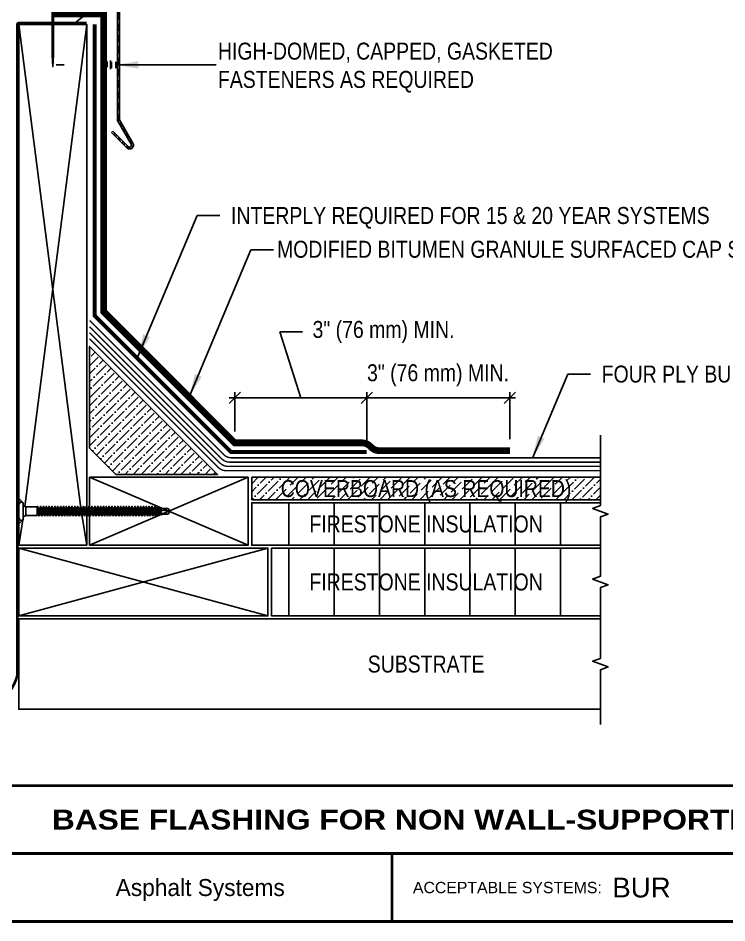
# Model space of a CAD drawing. Header units: inches. Extents: x -741.7 to -721.6, y -77.9 to -61.2.
# Drawn here: x -736.71 to -728.88, y -76.83 to -66.84 of the extents above; entities that cross this region are included whole.
import ezdxf
from ezdxf.enums import TextEntityAlignment as Align

# ---------------------------------------------------------------- set-up
doc = ezdxf.new("R2010")
doc.units = ezdxf.units.IN
doc.header["$MEASUREMENT"] = 0
doc.layers.get('0').update_dxf_attribs({"linetype": 'CONTINUOUS'})
doc.layers.get('DEFPOINTS').update_dxf_attribs({"linetype": 'CONTINUOUS'})
for name, color, linetype in [('FSBP-ACCESSORY-FIRESTONE', 7, 'CONTINUOUS'), ('FSBP-ACCESSORY-OTHER', 7, 'CONTINUOUS'), ('FSBP-ANNO-LABEL', 7, 'CONTINUOUS'), ('FSBP-COVERBOARD_CANT', 46, 'CONTINUOUS'), ('FSBP-INSULATION', 7, 'CONTINUOUS'), ('FSBP-MEMBRANE', 7, 'CONTINUOUS'), ('FSBP-SUBSTRATE-GENERIC', 9, 'CONTINUOUS'), ('FSBP-TTLB', 7, 'CONTINUOUS'), ('FSBP-TTLB-TEXT', 7, 'CONTINUOUS'), ('FSBP-WOOD', 7, 'CONTINUOUS')]:
    doc.layers.add(name, color=color, linetype=linetype)
doc.styles.add('ARIAL', font='arial.ttf')
doc.styles.add('ARIAL_BOLD', font='')
doc.styles.add('ARIAL_NAR', font='ARIALN.TTF')
doc.styles.add('BANKGOTHIC', font='bgothm.ttf')
doc.styles.get('ARIAL_BOLD').set_extended_font_data('Arial Black')
doc.dimstyles.new('FSBP-DIM', dxfattribs={"dimtxt": 0.1875, "dimasz": 0.125, "dimexe": 0.0625, "dimexo": 0.125, "dimgap": 0.125, "dimtad": 0, "dimdec": 0, "dimzin": 1, "dimdsep": 46, "dimlunit": 4, "dimtxsty": 'ARIAL_NAR', "dimblk": 'OBLIQUE', "dimcen": 0.09375, "dimdle": 0.0625, "dimclrd": 256, "dimclre": 256, "dimclrt": 256, "dimadec": 0, "dimazin": 0, "dimtfac": 1, "dimtdec": 0, "dimtmove": 1, "dimatfit": 3, "dimfxl": 0, "dimtolj": 1, "dimtzin": 0, "dimlwd": -1, "dimlwe": -1, "dimarcsym": 0})
doc.dimstyles.new('FSBP-LEADER', dxfattribs={"dimtxt": 0.1875, "dimasz": 0.25, "dimexe": 0.0625, "dimexo": 0.125, "dimgap": 0.125, "dimtad": 0, "dimtih": 1, "dimtoh": 1, "dimdec": 4, "dimzin": 0, "dimdsep": 46, "dimlunit": 4, "dimtxsty": 'ARIAL_NAR', "dimcen": 0.09375, "dimclrd": 256, "dimclre": 256, "dimclrt": 256, "dimadec": 0, "dimazin": 0, "dimtfac": 1, "dimtdec": 4, "dimtofl": 0, "dimtmove": 0, "dimatfit": 3, "dimfxl": 0, "dimtolj": 1, "dimtzin": 0, "dimlwd": -1, "dimlwe": -1, "dimarcsym": 0})
pattern_1 = [(45, (-726.5178603907489, 26.92710630815978), (0.03314563036811942, 0.1215339780164378), [0.15625, -0.03125, 0, -0.03125])]

# ---------------------------------------------------------------- blocks, each defined once
blk = doc.blocks.new('FSBP_HOT-DIPPED-NAIL')
at = {"layer": 'FSBP-ACCESSORY-OTHER'}
blk.add_lwpolyline([(0, 0.1875), (0, -0.1875), (-0.03125, -0.1875), (-0.03125000000005684, 0.1875)], close=True, dxfattribs=at)
blk.add_lwpolyline([(0, 0.015625), (1, 0.015625), (1.25, 0), (1, -0.015625), (0, -0.015625)], dxfattribs=at)
blk = doc.blocks.new('FSBP_AP_FASTENER_01')
at = {"layer": 'FSBP-ACCESSORY-FIRESTONE'}
for p, q in [((-0.125, 0.04849224421338505), (-0.09375, -0.01400775578661495)), ((0.09375, -0.01400775578661495), (0.125, 0.04849224421338505)), ((-0.09375, -0.01400775578661495), (-0.09375, -0.264007755786615)), ((-0.09375, -0.01400775578661495), (0.09375, -0.01400775578661495)), ((0.09375, -0.01400775578661495), (0.09375, -0.264007755786615)), ((-0.09375, -0.264007755786615), (-0.0703125, -0.2840970415008996)), ((-0.0703125, -0.3156643085181585), (-0.0703125, -0.3472315755354103)), ((-0.0703125, -0.3787988425526763), (-0.0703125, -0.410366109569928)), ((0.0703125, -0.2955750228038667), (0.0703125, -0.3271422898211327)), ((0.0703125, -0.3587095568383845), (0.0703125, -0.3902768238556433)), ((-0.0703125, -0.4419333765871798), (-0.0703125, -0.4735006436044458)), ((-0.0703125, -0.5050679106216975), (-0.0703125, -0.5366351776389564)), ((-0.0703125, -0.5682024446562153), (-0.0703125, -0.599769711673467)), ((0.0703125, -0.4218440908729022), (0.0703125, -0.453411357890154)), ((0.0703125, -0.4849786249074128), (0.0703125, -0.5165458919246717)), ((0.0703125, -0.5481131589419235), (0.0703125, -0.5796804259591894)), ((-0.0703125, -0.631336978690733), (-0.0703125, -0.6629042457079848)), ((-0.0703125, -0.6944715127252366), (-0.0703125, -0.7260387797425025)), ((-0.0703125, -0.7576060467597543), (-0.0703125, -0.7891733137770132)), ((0.0703125, -0.6112476929764412), (0.0703125, -0.6428149599937001)), ((0.0703125, -0.674382227010959), (0.0703125, -0.7059494940282107)), ((0.0703125, -0.7375167610454696), (0.0703125, -0.7690840280627285)), ((-0.0703125, -0.820740580794272), (-0.0703125, -0.8523078478115238)), ((-0.0703125, -0.8838751148287898), (-0.0703125, -0.9154423818460415)), ((-0.0703125, -0.9470096488632933), (-0.0703125, -0.9785769158805593)), ((0.0703125, -0.8006512950799802), (0.0703125, -0.8322185620972462)), ((0.0703125, -0.863785829114498), (0.0703125, -0.8953530961317568)), ((0.0703125, -0.9269203631490157), (0.0703125, -0.9584876301662675)), ((0.0703125, -0.9900548971835264), (0.0703125, -1.021622164200785)), ((-0.0703125, -1.010144182897811), (-0.0703125, -1.04171144991507)), ((-0.0703125, -1.073278716932329), (-0.0703125, -1.104845983949581)), ((-0.0703125, -1.136413250966847), (-0.0703125, -1.167980517984098)), ((0.0703125, -1.053189431218037), (0.0703125, -1.084756698235303)), ((0.0703125, -1.116323965252555), (0.0703125, -1.147891232269814)), ((0.0703125, -1.179458499287072), (0.0703125, -1.211025766304324)), ((-0.0703125, -1.19954778500135), (-0.0703125, -1.231115052018616)), ((-0.0703125, -1.262682319035868), (-0.0703125, -1.294249586053127)), ((-0.0703125, -1.325816853070386), (-0.0703125, -1.357384120087637)), ((-0.0703125, -1.388951387104903), (-0.0703125, -1.420518654122155)), ((0.0703125, -1.242593033321583), (0.0703125, -1.274160300338842)), ((0.0703125, -1.305727567356094), (0.0703125, -1.33729483437336)), ((0.0703125, -1.368862101390611), (0.0703125, -1.40042936840787)), ((-0.0703125, -1.452085921139407), (-0.0703125, -1.483653188156673)), ((-0.0703125, -1.515220455173925), (-0.0703125, -1.546787722191183)), ((-0.0703125, -1.578354989208442), (-0.0703125, -1.609922256225694)), ((0.0703125, -1.431996635425129), (0.0703125, -1.463563902442381)), ((0.0703125, -1.49513116945964), (0.0703125, -1.526698436476899)), ((0.0703125, -1.558265703494151), (0.0703125, -1.589832970511416)), ((-0.0703125, -1.64148952324296), (-0.0703125, -1.673056790260212)), ((-0.0703125, -1.704624057277464), (-0.0703125, -1.73619132429473)), ((-0.0703125, -1.767758591311981), (-0.0703125, -1.79932585832924)), ((0.0703125, -1.621400237528668), (0.0703125, -1.652967504545927)), ((0.0703125, -1.684534771563186), (0.0703125, -1.716102038580438)), ((0.0703125, -1.747669305597697), (0.0703125, -1.779236572614955)), ((-0.0703125, -1.830893125346499), (-0.0703125, -1.862460392363751)), ((-0.0703125, -1.894027659381017), (-0.0703125, -1.925594926398269)), ((-0.0703125, -1.95716219341552), (-0.0703125, -1.988729460432786)), ((0.0703125, -1.810803839632207), (0.0703125, -1.842371106649473)), ((0.0703125, -1.873938373666725), (0.0703125, -1.905505640683984)), ((0.0703125, -1.937072907701243), (0.0703125, -1.968640174718495)), ((-0.0703125, -2.020296727450038), (-0.0703125, -2.051863994467297)), ((-0.0703125, -2.083431261484556), (-0.0703125, -2.114998528501808)), ((-0.0703125, -2.146565795519074), (-0.0703125, -2.178133062536325)), ((0.0703125, -2.000207441735753), (0.0703125, -2.031774708753012)), ((0.0703125, -2.063341975770264), (0.0703125, -2.09490924278753)), ((0.0703125, -2.126476509804782), (0.0703125, -2.158043776822041)), ((0.0703125, -2.189611043839299), (0.0703125, -2.221178310856551)), ((-0.0703125, -2.209700329553577), (-0.0703125, -2.241267596570843)), ((-0.0703125, -2.272834863588095), (-0.0703125, -2.304402130605354)), ((-0.0703125, -2.335969397622613), (-0.0703125, -2.367536664639864)), ((0.0703125, -2.25274557787381), (0.0703125, -2.284312844891069)), ((0.0703125, -2.315880111908321), (0.0703125, -2.347447378925587)), ((0.0703125, -2.379014645942839), (0.0703125, -2.410581912960097)), ((-0.0703125, -2.39910393165713), (-0.0703125, -2.430671198674382)), ((-0.0703125, -2.462238465691634), (-0.0703125, -2.4938057327089)), ((-0.0703125, -2.525372999726152), (-0.0703125, -2.55694026674341)), ((-0.0703125, -2.588507533760669), (-0.0703125, -2.620074800777921)), ((0.0703125, -2.442149179977356), (0.0703125, -2.473716446994608)), ((0.0703125, -2.505283714011867), (0.0703125, -2.536850981029126)), ((0.0703125, -2.568418248046378), (0.0703125, -2.599985515063644)), ((-0.0703125, -2.651642067795187), (-0.0703125, -2.683209334812439)), ((-0.0703125, -2.714776601829691), (-0.0703125, -2.746343868846957)), ((-0.0703125, -2.777911135864208), (-0.0703125, -2.809478402881467)), ((0.0703125, -2.631552782080895), (0.0703125, -2.663120049098154)), ((0.0703125, -2.694687316115413), (0.0703125, -2.726254583132665)), ((0.0703125, -2.757821850149924), (0.0703125, -2.789389117167183)), ((-0.0703125, -2.841045669898726), (-0.0703125, -2.872612936915978)), ((-0.0703125, -2.904180203933244), (-0.0703125, -2.935747470950496)), ((-0.0703125, -2.967314737967747), (-0.0703125, -2.998882004985013)), ((0.0625, -3.154632755786601), (0.0625, -2.995692424207924)), ((0.0703125, -2.820956384184434), (0.0703125, -2.8525236512017)), ((0.0703125, -2.884090918218952), (0.0703125, -2.915658185236211)), ((0.0703125, -2.94722545225347), (0.0703125, -2.978792719270722)), ((-0.0625, -3.154632755786622), (-0.0625, -3.013549567065063)), ((0, -3.201507755786615), (-0.06250000000001421, -3.154632755786615)), ((0, -3.201507755786615), (0.02460623630038583, -3.00110581902215)), ((0.0625, -3.154632755786615), (0, -3.201507755786615))]:
    blk.add_line(p, q, dxfattribs=at)
blk.add_lwpolyline([(0.1875, 0.04849224421338505, 0.1250000000000271), (0.203125, 0.110992244213385), (0.140625, 0.142242244213385), (-0.140625, 0.142242244213385), (-0.203125, 0.110992244213385, 0.1250000000000271), (-0.1875, 0.04849224421338505)], format="xyb", close=True, dxfattribs=at)
for points in [[(-0.109375, -0.3054610321523867), (-0.0703125, -0.2840970415008996), (0.0703125, -0.264007755786615), (0.109375, -0.2742110321523867), (0.0703125, -0.2955750228038667), (-0.0703125, -0.3156643085181585)], [(-0.109375, -0.3685955661869045), (-0.0703125, -0.3472315755354103), (0.0703125, -0.3271422898211327), (0.109375, -0.3373455661869045), (0.0703125, -0.3587095568383845), (-0.0703125, -0.3787988425526763)], [(-0.109375, -0.431730100221408), (-0.0703125, -0.410366109569928), (0.0703125, -0.3902768238556433), (0.109375, -0.400480100221408), (0.0703125, -0.4218440908729022), (-0.0703125, -0.4419333765871798)], [(-0.109375, -0.4948646342559258), (-0.0703125, -0.4735006436044458), (0.0703125, -0.453411357890154), (0.109375, -0.4636146342559258), (0.0703125, -0.4849786249074128), (-0.0703125, -0.5050679106216975)], [(-0.109375, -0.5579991682904435), (-0.0703125, -0.5366351776389564), (0.0703125, -0.5165458919246717), (0.109375, -0.5267491682904435), (0.0703125, -0.5481131589419235), (-0.0703125, -0.5682024446562153)], [(-0.109375, -0.6211337023249612), (-0.0703125, -0.599769711673467), (0.0703125, -0.5796804259591894), (0.109375, -0.5898837023249612), (0.0703125, -0.6112476929764412), (-0.0703125, -0.631336978690733)], [(-0.109375, -0.6842682363594648), (-0.0703125, -0.6629042457079848), (0.0703125, -0.6428149599937001), (0.109375, -0.6530182363594648), (0.0703125, -0.674382227010959), (-0.0703125, -0.6944715127252366)], [(-0.109375, -0.7474027703939825), (-0.0703125, -0.7260387797425025), (0.0703125, -0.7059494940282107), (0.109375, -0.7161527703939825), (0.0703125, -0.7375167610454696), (-0.0703125, -0.7576060467597543)], [(-0.109375, -0.8105373044285002), (-0.0703125, -0.7891733137770132), (0.0703125, -0.7690840280627285), (0.109375, -0.7792873044285002), (0.0703125, -0.8006512950799802), (-0.0703125, -0.820740580794272)], [(-0.109375, -0.873671838463018), (-0.0703125, -0.8523078478115238), (0.0703125, -0.8322185620972462), (0.109375, -0.842421838463018), (0.0703125, -0.863785829114498), (-0.0703125, -0.8838751148287898)], [(-0.109375, -0.9368063724975215), (-0.0703125, -0.9154423818460415), (0.0703125, -0.8953530961317568), (0.109375, -0.9055563724975215), (0.0703125, -0.9269203631490157), (-0.0703125, -0.9470096488632933)], [(-0.109375, -0.9999409065320393), (-0.0703125, -0.9785769158805593), (0.0703125, -0.9584876301662675), (0.109375, -0.9686909065320393), (0.0703125, -0.9900548971835264), (-0.0703125, -1.010144182897811)], [(-0.109375, -1.063075440566557), (-0.0703125, -1.04171144991507), (0.0703125, -1.021622164200785), (0.109375, -1.031825440566557), (0.0703125, -1.053189431218037), (-0.0703125, -1.073278716932329)], [(-0.109375, -1.126209974601075), (-0.0703125, -1.104845983949581), (0.0703125, -1.084756698235303), (0.109375, -1.094959974601075), (0.0703125, -1.116323965252555), (-0.0703125, -1.136413250966847)], [(-0.109375, -1.189344508635578), (-0.0703125, -1.167980517984098), (0.0703125, -1.147891232269814), (0.109375, -1.158094508635578), (0.0703125, -1.179458499287072), (-0.0703125, -1.19954778500135)], [(-0.109375, -1.252479042670096), (-0.0703125, -1.231115052018616), (0.0703125, -1.211025766304324), (0.109375, -1.221229042670096), (0.0703125, -1.242593033321583), (-0.0703125, -1.262682319035868)], [(-0.109375, -1.315613576704614), (-0.0703125, -1.294249586053127), (0.0703125, -1.274160300338842), (0.109375, -1.284363576704614), (0.0703125, -1.305727567356094), (-0.0703125, -1.325816853070386)], [(-0.109375, -1.378748110739132), (-0.0703125, -1.357384120087637), (0.0703125, -1.33729483437336), (0.109375, -1.347498110739132), (0.0703125, -1.368862101390611), (-0.0703125, -1.388951387104903)], [(-0.109375, -1.441882644773635), (-0.0703125, -1.420518654122155), (0.0703125, -1.40042936840787), (0.109375, -1.410632644773635), (0.0703125, -1.431996635425129), (-0.0703125, -1.452085921139407)], [(-0.109375, -1.505017178808153), (-0.0703125, -1.483653188156673), (0.0703125, -1.463563902442381), (0.109375, -1.473767178808153), (0.0703125, -1.49513116945964), (-0.0703125, -1.515220455173925)], [(-0.109375, -1.568151712842671), (-0.0703125, -1.546787722191183), (0.0703125, -1.526698436476899), (0.109375, -1.536901712842671), (0.0703125, -1.558265703494151), (-0.0703125, -1.578354989208442)], [(-0.109375, -1.631286246877188), (-0.0703125, -1.609922256225694), (0.0703125, -1.589832970511416), (0.109375, -1.600036246877188), (0.0703125, -1.621400237528668), (-0.0703125, -1.64148952324296)], [(-0.109375, -1.694420780911692), (-0.0703125, -1.673056790260212), (0.0703125, -1.652967504545927), (0.109375, -1.663170780911692), (0.0703125, -1.684534771563186), (-0.0703125, -1.704624057277464)], [(-0.109375, -1.75755531494621), (-0.0703125, -1.73619132429473), (0.0703125, -1.716102038580438), (0.109375, -1.72630531494621), (0.0703125, -1.747669305597697), (-0.0703125, -1.767758591311981)], [(-0.109375, -1.820689848980727), (-0.0703125, -1.79932585832924), (0.0703125, -1.779236572614955), (0.109375, -1.789439848980727), (0.0703125, -1.810803839632207), (-0.0703125, -1.830893125346499)], [(-0.109375, -1.883824383015245), (-0.0703125, -1.862460392363751), (0.0703125, -1.842371106649473), (0.109375, -1.852574383015245), (0.0703125, -1.873938373666725), (-0.0703125, -1.894027659381017)], [(-0.109375, -1.946958917049749), (-0.0703125, -1.925594926398269), (0.0703125, -1.905505640683984), (0.109375, -1.915708917049749), (0.0703125, -1.937072907701243), (-0.0703125, -1.95716219341552)], [(-0.109375, -2.010093451084266), (-0.0703125, -1.988729460432786), (0.0703125, -1.968640174718495), (0.109375, -1.978843451084266), (0.0703125, -2.000207441735753), (-0.0703125, -2.020296727450038)], [(-0.109375, -2.073227985118784), (-0.0703125, -2.051863994467297), (0.0703125, -2.031774708753012), (0.109375, -2.041977985118784), (0.0703125, -2.063341975770264), (-0.0703125, -2.083431261484556)], [(-0.109375, -2.136362519153302), (-0.0703125, -2.114998528501808), (0.0703125, -2.09490924278753), (0.109375, -2.105112519153302), (0.0703125, -2.126476509804782), (-0.0703125, -2.146565795519074)], [(-0.109375, -2.199497053187805), (-0.0703125, -2.178133062536325), (0.0703125, -2.158043776822041), (0.109375, -2.168247053187805), (0.0703125, -2.189611043839299), (-0.0703125, -2.209700329553577)], [(-0.109375, -2.262631587222323), (-0.0703125, -2.241267596570843), (0.0703125, -2.221178310856551), (0.109375, -2.231381587222323), (0.0703125, -2.25274557787381), (-0.0703125, -2.272834863588095)], [(-0.109375, -2.325766121256841), (-0.0703125, -2.304402130605354), (0.0703125, -2.284312844891069), (0.109375, -2.294516121256841), (0.0703125, -2.315880111908321), (-0.0703125, -2.335969397622613)], [(-0.109375, -2.388900655291359), (-0.0703125, -2.367536664639864), (0.0703125, -2.347447378925587), (0.109375, -2.357650655291359), (0.0703125, -2.379014645942839), (-0.0703125, -2.39910393165713)], [(-0.109375, -2.452035189325862), (-0.0703125, -2.430671198674382), (0.0703125, -2.410581912960097), (0.109375, -2.420785189325862), (0.0703125, -2.442149179977356), (-0.0703125, -2.462238465691634)], [(-0.109375, -2.51516972336038), (-0.0703125, -2.4938057327089), (0.0703125, -2.473716446994608), (0.109375, -2.48391972336038), (0.0703125, -2.505283714011867), (-0.0703125, -2.525372999726152)], [(-0.109375, -2.578304257394898), (-0.0703125, -2.55694026674341), (0.0703125, -2.536850981029126), (0.109375, -2.547054257394898), (0.0703125, -2.568418248046378), (-0.0703125, -2.588507533760669)], [(-0.109375, -2.641438791429415), (-0.0703125, -2.620074800777921), (0.0703125, -2.599985515063644), (0.109375, -2.610188791429415), (0.0703125, -2.631552782080895), (-0.0703125, -2.651642067795187)], [(-0.109375, -2.704573325463919), (-0.0703125, -2.683209334812439), (0.0703125, -2.663120049098154), (0.109375, -2.673323325463919), (0.0703125, -2.694687316115413), (-0.0703125, -2.714776601829691)], [(-0.109375, -2.767707859498437), (-0.0703125, -2.746343868846957), (0.0703125, -2.726254583132665), (0.109375, -2.736457859498437), (0.0703125, -2.757821850149924), (-0.0703125, -2.777911135864208)], [(-0.109375, -2.830842393532954), (-0.0703125, -2.809478402881467), (0.0703125, -2.789389117167183), (0.109375, -2.799592393532954), (0.0703125, -2.820956384184434), (-0.0703125, -2.841045669898726)], [(-0.109375, -2.893976927567472), (-0.0703125, -2.872612936915978), (0.0703125, -2.8525236512017), (0.109375, -2.862726927567472), (0.0703125, -2.884090918218952), (-0.0703125, -2.904180203933244)], [(-0.099609375, -2.955716372316267), (-0.0703125, -2.935747470950496), (0.0703125, -2.915658185236211), (0.099609375, -2.927256550887698), (0.0703125, -2.94722545225347), (-0.0703125, -2.967314737967747)], [(-0.0849609375, -3.008866455667892), (-0.0703125, -2.998882004985013), (0.0703125, -2.978792719270722), (0.0849609375, -2.984591902096462), (0.0703125, -2.994576352779355), (-0.0703125, -3.014665638493632)]]:
    blk.add_lwpolyline(points, close=True, dxfattribs=at)
blk.add_lwpolyline([(-0.09375, -0.264007755786615), (0.09375, -0.264007755786615)], dxfattribs=at)
blk = doc.blocks.new('FSBP_AG_FASTENER')
at = {"layer": 'FSBP-ACCESSORY-FIRESTONE'}
for points in [[(-0.25, -0.09375), (-0.25, 0.09375)], [(-0.125, 0.09375), (-0.125, -0.09375)], [(-0.09375, 0.125), (-0.09375, -0.125)], [(0.004680429791221741, 0.06249999999999289), (0, 0.07107394473515427)], [(0, 0.06249999999999289), (-2.842170943040401e-14, -0.0625), (0.02558858882824211, -0.109375), (0.03125, -0.0625)], [(2.842170943040401e-14, 0.01100984546043549), (0.02558858882824211, -0.109375)], [(1.267965214895611, 2.131628207280301e-14), (1.5, 0)]]:
    blk.add_lwpolyline(points, dxfattribs=at)
blk = doc.blocks.new('_OBLIQUE')
at = {"color": 0, "linetype": 'ByBlock'}
blk.add_line((-0.5, -0.5), (0.5, 0.5), dxfattribs=at)
blk = doc.blocks.new('*D11')
at = {"layer": 'DEFPOINTS', "color": 0, "transparency": 16777216}
for p in [(-734.3128160776308, -71.0349240811031), (-734.3128160776308, -71.53288123646996), (-732.8544963173447, -71.63350623646994)]:
    blk.add_point(p, dxfattribs=at)
at = {"layer": 'FSBP-ANNO-LABEL', "transparency": 16777216}
for p, q in [((-733.5836561974877, -71.0349240811031), (-733.8149074955727, -70.30839074395408)), ((-733.8149074955727, -70.30839074395408), (-733.5649074955727, -70.30839074395408)), ((-732.7919963173447, -71.0349240811031), (-734.3753160776308, -71.0349240811031)), ((-734.3128160776308, -71.40788123646996), (-734.3128160776308, -70.9724240811031)), ((-732.8544963173447, -71.50850623646994), (-732.8544963173447, -70.9724240811031))]:
    blk.add_line(p, q, dxfattribs=at)
at = {"layer": 'FSBP-ANNO-LABEL', "transparency": 16777216, "xscale": 0.125, "yscale": 0.125, "zscale": 0.125, "rotation": 180}
blk.add_blockref('_OBLIQUE', (-734.3128160776308, -71.0349240811031), dxfattribs=at)
at = {"layer": 'FSBP-ANNO-LABEL', "transparency": 16777216, "xscale": 0.125, "yscale": 0.125, "zscale": 0.125}
blk.add_blockref('_OBLIQUE', (-732.8544963173447, -71.0349240811031), dxfattribs=at)
at = {"layer": 'FSBP-ANNO-LABEL', "transparency": 16777216, "insert": (-732.6693796988469, -70.30839074395408), "char_height": 0.1875, "attachment_point": 5, "style": 'ARIAL_NAR'}
blk.add_mtext('\\A1;3" (76 mm) MIN.', dxfattribs=at)
blk = doc.blocks.new('*D12')
at = {"layer": 'DEFPOINTS', "color": 0, "transparency": 16777216}
for p in [(-732.8544963173447, -71.03492408110309), (-732.8544963173447, -71.63350623646994), (-731.2737977242159, -71.6185062364699)]:
    blk.add_point(p, dxfattribs=at)
at = {"layer": 'FSBP-ANNO-LABEL', "transparency": 16777216}
for p, q in [((-731.2112977242159, -71.03492408110309), (-732.9169963173447, -71.03492408110309)), ((-732.8544963173447, -71.50850623646994), (-732.8544963173447, -70.97242408110309)), ((-731.2737977242159, -71.4935062364699), (-731.2737977242159, -70.97242408110309))]:
    blk.add_line(p, q, dxfattribs=at)
at = {"layer": 'FSBP-ANNO-LABEL', "transparency": 16777216, "xscale": 0.125, "yscale": 0.125, "zscale": 0.125, "rotation": 180}
blk.add_blockref('_OBLIQUE', (-732.8544963173447, -71.03492408110309), dxfattribs=at)
at = {"layer": 'FSBP-ANNO-LABEL', "transparency": 16777216, "xscale": 0.125, "yscale": 0.125, "zscale": 0.125}
blk.add_blockref('_OBLIQUE', (-731.2737977242159, -71.03492408110309), dxfattribs=at)
at = {"layer": 'FSBP-ANNO-LABEL', "transparency": 16777216, "insert": (-732.0672710360304, -70.78702721944137), "char_height": 0.1875, "attachment_point": 5, "style": 'ARIAL_NAR'}
blk.add_mtext('\\A1;3" (76 mm) MIN.', dxfattribs=at)
blk = doc.blocks.new('TTLB-ASPHALT_1')
at = {"layer": 'FSBP-TTLB', "const_width": 0.03125}
for points in [[(0, 0), (0, -1.5), (20, -1.5), (20, 0), (0, 0)], [(4.825208527206769, -0.75), (14.84028770518938, -0.75)]]:
    blk.add_lwpolyline(points, dxfattribs=at)
at = {"layer": 'FSBP-TTLB-TEXT', "const_width": 0.03125}
blk.add_lwpolyline([(9.061522829276782, -0.75), (9.061522829276782, -1.5)], dxfattribs=at)
at = {"layer": 'FSBP-TTLB-TEXT', "style": 'BANKGOTHIC'}
blk.add_text('Asphalt Systems', height=0.1875, dxfattribs=at).set_placement((6.943365678241776, -1.125), align=Align.MIDDLE_CENTER)
at = {"layer": 'FSBP-TTLB-TEXT', "style": 'ARIAL'}
blk.add_text('ACCEPTABLE SYSTEMS:', height=0.125, dxfattribs=at).set_placement((9.292812815915624, -1.125), align=Align.MIDDLE_LEFT)
at = {"layer": 'FSBP-TTLB-TEXT'}
for tag, height, style, p in [('DETAIL_DESCP_LINE_1', 0.21875, 'ARIAL_BOLD', (9.832748116198076, -0.375)), ('ISSUE_REV_DATE', 0.21875, 'ARIAL', (15.84069633627263, -0.7282559425942452)), ('DETAIL_NUMBER', 0.4375, 'ARIAL', (18.42055248367797, -0.8931630692489421))]:
    blk.add_attdef(tag, text='', height=height, dxfattribs=dict(at, style=style)).set_placement(p, align=Align.MIDDLE_CENTER)
at = {"layer": 'FSBP-TTLB-TEXT', "style": 'ARIAL'}
blk.add_attdef('ACCPT_SYSTEMS', text='', height=0.21875, dxfattribs=at).set_placement((11.49438170418193, -1.125), align=Align.MIDDLE_LEFT)

msp = doc.modelspace()

# ---------------------------------------------------------------- hatches: boundary and pattern name
at = {"layer": 'FSBP-ACCESSORY-OTHER', "ltscale": 1.75}
h = msp.add_hatch(dxfattribs=at)
h.set_pattern_fill('STEEL', color=9, scale=0.5, angle=15, style=0)
h.set_pattern_definition([(59.99999999999999, (0, 0), (-0.05412658773652741, 0.03125000000000001), []), (59.99999999999999, (-0.008088095159453773, 0.03018518207153338), (-0.05412658773652741, 0.03125000000000001), [])])
h.paths.add_polyline_path([(-737.6389137289315, -64.6970618285721), (-740.319285258994, -64.6970618285721), (-740.1987276014278, -64.66405280291403), (-740.2053296717942, -64.63994030269367), (-740.3442852589941, -64.67798673322167), (-740.3442852589941, -64.72206182857207), (-737.7288607180453, -64.72206182857207), (-737.6429429852726, -64.72206182857205), (-735.6068089592198, -66.75819585462492), (-735.6068089592197, -67.97145052291624), (-735.4554130244039, -68.23367597407696, -0.8345828675609673), (-735.4867435084785, -68.26306666832684), (-735.6585532614714, -68.09125691533393), (-735.673067889642, -68.10577154350432), (-735.5003600191517, -68.27847941399477, 0.8463823686123908), (-735.4378508660607, -68.22304095659479), (-735.5862821752083, -67.96595038771709), (-735.5862821752082, -66.74969338229548)])
at = {"layer": 'FSBP-COVERBOARD_CANT'}
h = msp.add_hatch(dxfattribs=at)
h.set_pattern_fill('ANSI36', color=256, scale=0.5, style=0)
h.set_pattern_definition(pattern_1)
h.paths.add_polyline_path([(-735.9156807937056, -70.4674176740968), (-735.9156807937056, -71.5924176740968), (-735.6264672313325, -71.8816312364699), (-734.5014672313325, -71.8816312364699)])
h = msp.add_hatch(dxfattribs=at)
h.set_pattern_fill('ANSI36', color=256, scale=0.5, style=0)
h.set_pattern_definition(pattern_1)
h.paths.add_polyline_path([(-730.2737977242159, -71.91288123646989), (-734.1240141270388, -71.9128812364699), (-734.1240141270387, -72.16288123646991), (-730.2737977242159, -72.16288123646991)])
h.paths.add_polyline_path([(-733.7459407994336, -72.24824319076733), (-730.6518710518211, -72.24824319076733), (-730.6518710518211, -71.87931839540579), (-733.7459407994336, -71.87931839540579)], flags=9)
at = {"layer": 'FSBP-INSULATION'}
h = msp.add_hatch(dxfattribs=at)
h.set_pattern_fill('LINE', color=256, scale=4, angle=90, style=0)
h.set_pattern_definition([(90, (-727.2147192576094, 26.41562197899216), (-0.5, 3.061515884555943e-17), [])])
h.paths.add_polyline_path([(-730.2737977242159, -73.1316312364699), (-730.1879390548579, -73.10038123646989), (-730.3596563935738, -73.03788123646993), (-730.2737977242159, -73.00663123646991), (-730.2737977242159, -72.69413123646989), (-733.9052641270388, -72.6941312364699), (-733.9052641270388, -73.4441312364699), (-730.2737977242159, -73.4441312364699)])
h.paths.add_polyline_path([(-730.2737977242159, -72.44996456980329), (-730.2737977242159, -72.3503812364699), (-730.1879390548579, -72.31913123646989), (-730.3596563935737, -72.25663123646991), (-730.2737977242159, -72.2253812364699), (-730.2737977242159, -72.19413123646991), (-734.1240141270387, -72.1941312364699), (-734.1240141270388, -72.6628812364699), (-730.2737977242159, -72.66288123646989)])
h.paths.add_polyline_path([(-733.5362503151225, -73.21458442541942), (-730.8615615361322, -73.21458442541942), (-730.8615615361322, -72.92355014847536), (-733.5362503151225, -72.92355014847536)], flags=24)
h.paths.add_polyline_path([(-733.5362503151225, -72.57395942541943), (-730.8615615361322, -72.57395942541943), (-730.8615615361322, -72.28292514847537), (-733.5362503151225, -72.28292514847537)], flags=24)

# ---------------------------------------------------------------- linework, layer by layer
at = {"layer": 'FSBP-ACCESSORY-OTHER'}
for p, q in [((-735.6068089592198, -66.75819585462492), (-735.6068089592198, -67.97145052291626)), ((-735.5862821752082, -66.74969338229548), (-735.5862821752082, -67.96595038771716)), ((-735.6068089592198, -67.97145052291626), (-735.4554130244039, -68.23367597407696)), ((-735.5862821752082, -67.96595038771716), (-735.4378508660607, -68.22304095659479)), ((-735.6730678896419, -68.10577154350437), (-735.6585532614713, -68.09125691533387)), ((-735.5003600191517, -68.27847941399477), (-735.6730678896419, -68.10577154350437)), ((-735.4867435084789, -68.26306666832647), (-735.6585532614713, -68.09125691533387))]:
    msp.add_line(p, q, dxfattribs=at)
for centre, radius, start, end in [((-735.4737500311546, -68.24552321965331), 0.04235802411198188, 231.0813762795299, 32.05732717988032), ((-735.4737500311546, -68.24552321965342), 0.02183124010041735, 233.4746662012289, 32.86585326076752)]:
    msp.add_arc(centre, radius, start, end, dxfattribs=at)
at = {"layer": 'FSBP-COVERBOARD_CANT'}
for p, q in [((-734.1240141270388, -71.9128812364699), (-734.1240141270387, -72.1628812364699)), ((-734.1240141270388, -71.9128812364699), (-730.2737977242159, -71.9128812364699)), ((-734.1240141270387, -72.1628812364699), (-730.2737977242159, -72.1628812364699))]:
    msp.add_line(p, q, dxfattribs=at)
msp.add_lwpolyline([(-735.9156807937056, -71.5924176740968), (-735.6264672313325, -71.8816312364699), (-734.5014672313325, -71.8816312364699), (-735.9156807937056, -70.4674176740968)], close=True, dxfattribs=at)
at = {"layer": 'FSBP-INSULATION', "linetype": 'Continuous'}
for points in [[(-730.2737977242159, -72.6628812364699), (-730.2737977242159, -72.3503812364699), (-730.1879390548579, -72.3191312364699), (-730.3596563935737, -72.2566312364699), (-730.2737977242159, -72.2253812364699), (-730.2737977242159, -71.448180727546)], [(-730.2737977242159, -72.1941312364699), (-734.1240141270387, -72.1941312364699), (-734.1240141270388, -72.6628812364699), (-730.2737977242159, -72.6628812364699)], [(-730.2737977242159, -73.4441312364699), (-730.2737977242159, -73.1316312364699), (-730.1879390548579, -73.1003812364699), (-730.3596563935737, -73.0378812364699), (-730.2737977242159, -73.0066312364699), (-730.2737977242159, -72.44996456980329)], [(-730.2737977242159, -72.6941312364699), (-733.9052641270388, -72.6941312364699), (-733.9052641270388, -73.4441312364699), (-730.2737977242159, -73.4441312364699)]]:
    msp.add_lwpolyline(points, dxfattribs=at)
at = {"layer": 'FSBP-MEMBRANE', "linetype": 'Continuous', "const_width": 0.03}
msp.add_lwpolyline([(-737.6819857180453, -66.1628812364699), (-737.6819857180453, -74.09940082917609, 0.7762176150582661), (-736.7132357180453, -74.09940082917598), (-736.7132357180453, -66.99030086428212), (-736.7132357180453, -66.91294755021687, -0.414213562373095), (-736.6976107180453, -66.89732255021687), (-736.3304232180453, -66.89732255021687)], format="xyb", dxfattribs=at)
at = {"layer": 'FSBP-MEMBRANE'}
for points, const_width in [([(-736.3147982180453, -66.79669755021692), (-735.7591732180454, -66.7966975502169), (-735.7591732180454, -70.0865240960553), (-734.3128160776308, -71.53288123646996), (-732.9062730126411, -71.53288123646998, -0.198912367379658), (-732.8178846649928, -71.56949288882166), (-732.8054829696966, -71.58189458411789, 0.1989123673798347), (-732.7170946220483, -71.61850623646964), (-731.2737977242159, -71.6185062364699)], 0.075), ([(-730.2737977242159, -71.69811561146997), (-734.347992194877, -71.69811561146997, -0.1989123673796564), (-734.4363805425253, -71.66150395911828), (-735.9156807937056, -70.18220370793775)], 0.015625), ([(-730.2737977242159, -71.7457848823033), (-734.3677374533644, -71.7457848823033, -0.1989123673796557), (-734.4561258010127, -71.70917322995162), (-735.9156807937056, -70.24961823725863)], 0.015625), ([(-730.2737977242159, -71.79247759063664), (-734.38707820642, -71.79247759063664, -0.198912367379657), (-734.4754665540684, -71.75586593828496), (-735.9156807937056, -70.31565169864766)], 0.015625), ([(-730.2737977242159, -71.84014686146998), (-734.4068234649076, -71.84014686146998, -0.1989123673796563), (-734.4952118125559, -71.80353520911828), (-735.9156807937056, -70.38306622796854)], 0.015625)]:
    msp.add_lwpolyline(points, format="xyb", dxfattribs=dict(at, const_width=const_width))
for points, const_width in [([(-736.3147982180453, -66.89732255021687), (-735.9476107180453, -66.89732255021687)], 0.03), ([(-732.8544963173447, -71.63350623646994), (-734.3544963173447, -71.63350623646994), (-735.8597982180454, -70.12820433576907), (-735.8597982180454, -66.9128812364699)], 0.045)]:
    msp.add_lwpolyline(points, dxfattribs=dict(at, const_width=const_width))
at = {"layer": 'FSBP-SUBSTRATE-GENERIC'}
for points in [[(-730.2737977242159, -73.4753812364699), (-736.6976107180453, -73.4753812364699), (-736.6976107180453, -74.4753812364699), (-730.2737977242159, -74.47538123646984)], [(-730.2737977242159, -74.64204790313653), (-730.2737977242159, -74.0378812364699), (-730.1879390548579, -74.0066312364699), (-730.3596563935737, -73.9441312364699), (-730.2737977242159, -73.9128812364699), (-730.2737977242159, -73.4441312364699)]]:
    msp.add_lwpolyline(points, dxfattribs=at)
at = {"layer": 'FSBP-WOOD', "linetype": 'Continuous'}
for p, q in [((-736.0123722312032, -72.2527249864699), (-736.6976107180453, -66.9128812364699)), ((-735.9476107180453, -66.9128812364699), (-736.6303050305407, -72.2355965802222)), ((-735.9476107180453, -72.6628812364699), (-736.0012702575191, -72.3230374864699)), ((-736.6534183495315, -72.38299623588216), (-736.6976107180453, -72.6628812364699)), ((-736.6480571466168, -72.34904195075563), (-736.6507357180453, -72.36600623646973))]:
    msp.add_line(p, q, dxfattribs=at)
at = {"layer": 'FSBP-WOOD'}
for p, q in [((-735.9156807937056, -71.9128812364699), (-734.1656807937054, -72.6628812364699)), ((-735.9156807937054, -72.66288123646996), (-734.1656807937054, -71.9128812364699)), ((-736.6507357180453, -72.19413123646979), (-736.6976107180453, -72.14725623646979)), ((-736.6507357180453, -72.38163123646979), (-736.6976107180453, -72.42850623646979)), ((-736.6976107180456, -72.6941312364699), (-733.9469307937054, -73.4441312364699)), ((-736.6976107180454, -73.44413123646996), (-733.9469307937054, -72.6941312364699))]:
    msp.add_line(p, q, dxfattribs=at)
at = {"layer": 'FSBP-WOOD', "linetype": 'Continuous'}
for points in [[(-735.9476107180453, -72.32414421842952), (-735.9476107180453, -72.6628812364699), (-736.6976107180453, -72.6628812364699), (-736.6976107180453, -66.9128812364699), (-736.3304232180453, -66.9128812364699)], [(-736.3147982180453, -66.9128812364699), (-735.9476107180453, -66.9128812364699), (-735.9476107180453, -66.9128812364699), (-735.9476107180453, -72.2527249864699)]]:
    msp.add_lwpolyline(points, dxfattribs=at)
at = {"layer": 'FSBP-WOOD'}
for points in [[(-735.9156807937056, -71.9128812364699), (-735.9156807937054, -72.6628812364699), (-734.1656807937054, -72.6628812364699), (-734.1656807937054, -71.9128812364699), (-735.9156807937056, -71.9128812364699)], [(-736.6976107180456, -72.6941312364699), (-736.6976107180454, -73.4441312364699), (-733.9469307937054, -73.4441312364699), (-733.9469307937054, -72.6941312364699), (-736.6976107180456, -72.6941312364699)]]:
    msp.add_lwpolyline(points, dxfattribs=at)

# ---------------------------------------------------------------- block references
ref = msp.add_blockref('TTLB-ASPHALT_1', (-741.6369736728427, -75.31840324835517))
ref.add_attrib('DETAIL_DESCP_LINE_1', 'BASE FLASHING FOR NON WALL-SUPPORTED DECK', dxfattribs={"layer": 'FSBP-TTLB-TEXT', "height": 0.21875, "style": 'ARIAL_BOLD'}).set_placement((-731.8042255566446, -75.69340324835517), align=Align.MIDDLE_CENTER)
ref.add_attrib('ACCPT_SYSTEMS', 'BUR', dxfattribs={"layer": 'FSBP-TTLB-TEXT', "height": 0.21875, "style": 'ARIAL'}).set_placement((-730.1425919686608, -76.44340324835517), align=Align.MIDDLE_LEFT)
at = {"xscale": 0.5, "yscale": 0.5, "zscale": 0.5, "rotation": 270}
msp.add_blockref('FSBP_HOT-DIPPED-NAIL', (-736.3226107180453, -66.75228924381284), dxfattribs=at)
at = {"layer": 'FSBP-ACCESSORY-FIRESTONE', "linetype": 'Continuous', "xscale": 0.375, "yscale": 0.375, "zscale": 0.375, "rotation": 180}
msp.add_blockref('FSBP_AG_FASTENER', (-735.7205702071367, -67.3589671069403), dxfattribs=at)
at = {"layer": 'FSBP-ACCESSORY-FIRESTONE', "xscale": 0.5, "yscale": 0.5, "zscale": 0.5, "rotation": 90}
msp.add_blockref('FSBP_AP_FASTENER_01', (-736.6264895959387, -72.2878812364699), dxfattribs=at)

# ---------------------------------------------------------------- texts
at = {"layer": 'FSBP-ANNO-LABEL', "style": 'ARIAL_NAR'}
for s, p in [('INTERPLY REQUIRED FOR 15 & 20 YEAR SYSTEMS', (-734.3534811145713, -69.02219591001935)), ('FOUR PLY BUILT UP ROOF', (-730.2594964876769, -70.77312241474252))]:
    msp.add_text(s, height=0.1875, dxfattribs=at).set_placement(p, align=Align.MIDDLE_LEFT)
for s, p in [('FIRESTONE INSULATION', (-732.1989059256273, -72.42850623646993)), ('FIRESTONE INSULATION', (-732.1989059256273, -73.0691312364699)), ('SUBSTRATE', (-732.1989059256273, -73.9753812364699))]:
    msp.add_text(s, height=0.1875, dxfattribs=at).set_placement(p, align=Align.MIDDLE_CENTER)
at = {"layer": 'FSBP-ANNO-LABEL', "char_height": 0.1875, "attachment_point": 1, "style": 'ARIAL_NAR'}
for s, width, insert in [('HIGH-DOMED, CAPPED, GASKETED\\PFASTENERS AS REQUIRED{\\H1.0222x; }', 3.741490035522588, (-734.4982400910329, -67.11336750618281)), ('\\pt4.5;MODIFIED BITUMEN GRANULE SURFACED CAP SHEET', 5.721206415582856, (-733.8455269339502, -69.30120550681931))]:
    msp.add_mtext_dynamic_manual_height_columns(s, width=width, gutter_width=5, heights=[0], dxfattribs=dict(at, insert=insert))
at = {"layer": 'FSBP-COVERBOARD_CANT', "style": 'ARIAL_NAR'}
msp.add_text('COVERBOARD (AS REQUIRED)', height=0.1875, dxfattribs=at).set_placement((-732.1989059256273, -72.03788123646993), align=Align.MIDDLE_CENTER)

# ---------------------------------------------------------------- dimensions: what is measured, and where the dimension line sits
at = {"layer": 'FSBP-ANNO-LABEL'}
for base, p1, p2, picture, middle in [((-734.3128160776308, -71.0349240811031), (-732.8544963173447, -71.63350623646994), (-734.3128160776308, -71.53288123646996), '*D11', (-733.4399074955727, -70.30839074395408)), ((-732.8544963173447, -71.03492408110309), (-731.2737977242159, -71.6185062364699), (-732.8544963173447, -71.63350623646994), '*D12', (-732.0672710360304, -70.78702721944137))]:
    dim = msp.add_linear_dim(base=base, p1=p1, p2=p2, angle=180, text='3" (76 mm) MIN.', dimstyle='FSBP-DIM', dxfattribs=at)
    dim.commit()
    dim.dimension.update_dxf_attribs({"geometry": picture, "text_midpoint": middle, "dimtype": 160})

# ---------------------------------------------------------------- leaders
for points in [[(-736.0789064085511, -66.89732255021687), (-734.7670980710316, -65.81890692500514), (-734.5170980710316, -65.81890692500514)], [(-735.6268202071367, -67.3589671069403), (-734.5170980710316, -67.3589671069403)], [(-735.3825999752469, -70.57898068073558), (-734.7284811145713, -69.02219591001935), (-734.4784811145713, -69.02219591001935)], [(-734.8116240354423, -71.01737409906771), (-734.1333033002104, -69.40298953724755), (-733.8833033002104, -69.40298953724755)], [(-731.0245979589806, -71.70155311147002), (-730.6344964876769, -70.77312241474252), (-730.3844964876769, -70.77312241474252)]]:
    msp.add_leader(points, dimstyle='FSBP-LEADER', dxfattribs=at)

doc.saveas('drawing.dxf')
